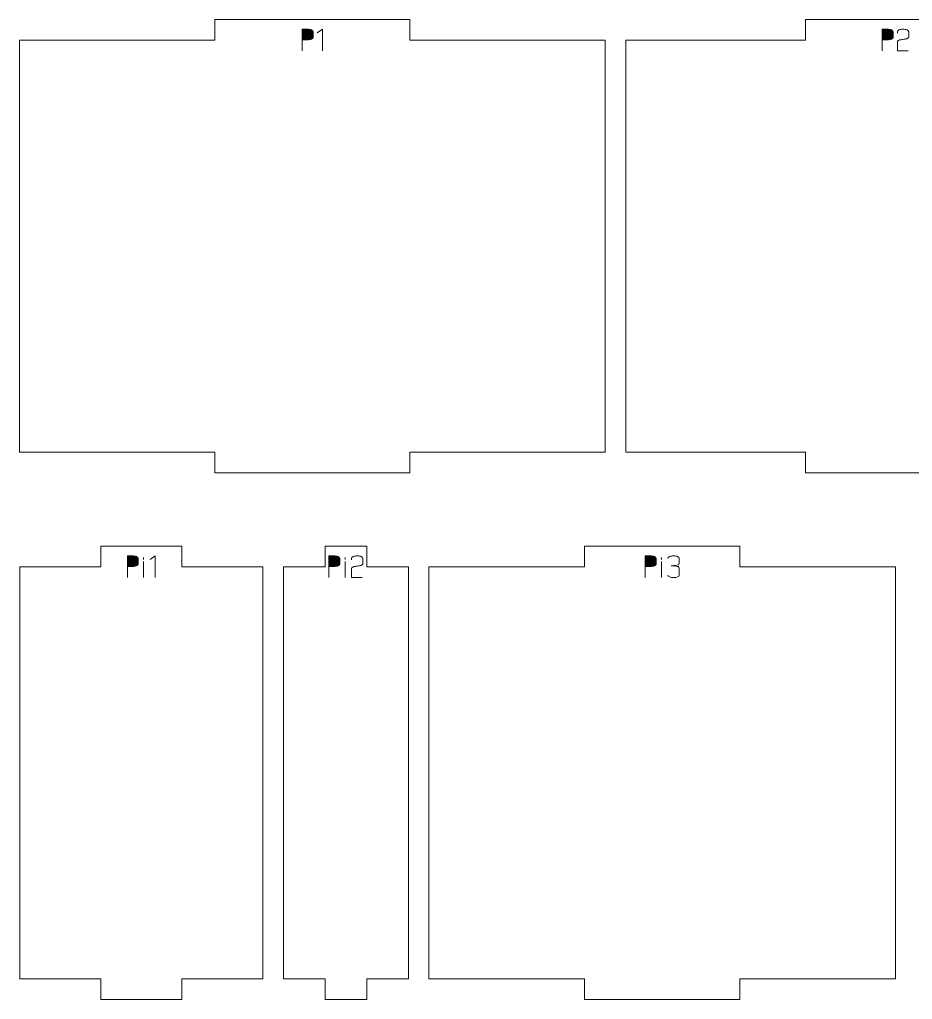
# Model space of a CAD drawing. Header units: centimetres. Extents: x -249 to 275, y -506 to 461.
# Drawn here: x 38 to 51, y 196.67 to 210.94 of the extents above; entities that cross this region are included whole.
import ezdxf

# ---------------------------------------------------------------- set-up
doc = ezdxf.new("R2010")
doc.units = ezdxf.units.CM
doc.header["$MEASUREMENT"] = 0
doc.layers.add('Capa 1', color=7, linetype='Continuous')

msp = doc.modelspace()

# ---------------------------------------------------------------- hatches: boundary and pattern name
at = {"layer": 'Capa 1', "true_color": 0x3e4095}
h = msp.add_hatch(color=175, dxfattribs=at)
edge = h.paths.add_edge_path()
edge.add_spline(control_points=[(42.18694, 210.64515), (42.20987, 210.64515), (42.22936, 210.64813), (42.24542, 210.65409), (42.26147, 210.66005), (42.26949, 210.66792), (42.26949, 210.67771), (42.26949, 210.67771), (42.26949, 210.76347), (42.26949, 210.76347), (42.26949, 210.77325), (42.26147, 210.78158), (42.24542, 210.78846), (42.22936, 210.79534), (42.20987, 210.79878), (42.18694, 210.79878), (42.18694, 210.79878), (42.11219, 210.79878), (42.11219, 210.79878), (42.11219, 210.79878), (42.11219, 210.64515), (42.11219, 210.64515), (42.11219, 210.64515), (42.18694, 210.64515), (42.18694, 210.64515)], knot_values=[0, 0, 0, 0, 0.125, 0.125, 0.125, 0.25, 0.25, 0.25, 0.375, 0.375, 0.375, 0.5, 0.5, 0.5, 0.625, 0.625, 0.625, 0.75, 0.75, 0.75, 0.875, 0.875, 0.875, 1, 1, 1, 1], degree=3, periodic=1)
h = msp.add_hatch(color=175, dxfattribs=at)
edge = h.paths.add_edge_path()
edge.add_spline(control_points=[(42.11219, 210.48234), (42.11219, 210.48234), (42.11219, 210.79878), (42.11219, 210.79878), (42.11219, 210.79878), (42.18694, 210.79878), (42.18694, 210.79878), (42.20987, 210.79878), (42.22936, 210.79534), (42.24542, 210.78846), (42.26147, 210.78158), (42.26949, 210.77325), (42.26949, 210.76347), (42.26949, 210.76347), (42.26949, 210.67771), (42.26949, 210.67771), (42.26949, 210.66792), (42.26147, 210.66005), (42.24542, 210.65409), (42.22936, 210.64813), (42.20987, 210.64515), (42.18694, 210.64515), (42.18694, 210.64515), (42.11219, 210.64515), (42.11219, 210.64515), (42.11219, 210.64515), (42.11219, 210.48234), (42.11219, 210.48234)], knot_values=[0, 0, 0, 0, 0.11111111, 0.11111111, 0.11111111, 0.22222222, 0.22222222, 0.22222222, 0.33333333, 0.33333333, 0.33333333, 0.44444444, 0.44444444, 0.44444444, 0.55555556, 0.55555556, 0.55555556, 0.66666667, 0.66666667, 0.66666667, 0.77777778, 0.77777778, 0.77777778, 0.88888889, 0.88888889, 0.88888889, 1, 1, 1, 1], degree=3, periodic=1)
h = msp.add_hatch(color=175, dxfattribs=at)
edge = h.paths.add_edge_path()
edge.add_spline(control_points=[(42.40845, 210.79924), (42.40845, 210.79924), (42.33232, 210.7465), (42.33232, 210.7465), (42.33232, 210.7465), (42.40845, 210.79924), (42.40845, 210.79924), (42.40845, 210.79924), (42.40845, 210.48234), (42.40845, 210.48234), (42.40845, 210.48234), (42.40845, 210.79924), (42.40845, 210.79924)], knot_values=[0, 0, 0, 0, 0.25, 0.25, 0.25, 0.5, 0.5, 0.5, 0.75, 0.75, 0.75, 1, 1, 1, 1], degree=3, periodic=1)
h = msp.add_hatch(color=175, dxfattribs=at)
edge = h.paths.add_edge_path()
edge.add_spline(control_points=[(50.63309, 210.64515), (50.65602, 210.64515), (50.67551, 210.64813), (50.69157, 210.65409), (50.70762, 210.66005), (50.71564, 210.66792), (50.71564, 210.67771), (50.71564, 210.67771), (50.71564, 210.76347), (50.71564, 210.76347), (50.71564, 210.77325), (50.70762, 210.78158), (50.69157, 210.78846), (50.67551, 210.79534), (50.65602, 210.79878), (50.63309, 210.79878), (50.63309, 210.79878), (50.55834, 210.79878), (50.55834, 210.79878), (50.55834, 210.79878), (50.55834, 210.64515), (50.55834, 210.64515), (50.55834, 210.64515), (50.63309, 210.64515), (50.63309, 210.64515)], knot_values=[0, 0, 0, 0, 0.125, 0.125, 0.125, 0.25, 0.25, 0.25, 0.375, 0.375, 0.375, 0.5, 0.5, 0.5, 0.625, 0.625, 0.625, 0.75, 0.75, 0.75, 0.875, 0.875, 0.875, 1, 1, 1, 1], degree=3, periodic=1)
h = msp.add_hatch(color=175, dxfattribs=at)
edge = h.paths.add_edge_path()
edge.add_spline(control_points=[(50.55834, 210.48234), (50.55834, 210.48234), (50.55834, 210.79878), (50.55834, 210.79878), (50.55834, 210.79878), (50.63309, 210.79878), (50.63309, 210.79878), (50.65602, 210.79878), (50.67551, 210.79534), (50.69157, 210.78846), (50.70762, 210.78158), (50.71564, 210.77325), (50.71564, 210.76347), (50.71564, 210.76347), (50.71564, 210.67771), (50.71564, 210.67771), (50.71564, 210.66792), (50.70762, 210.66005), (50.69157, 210.65409), (50.67551, 210.64813), (50.65602, 210.64515), (50.63309, 210.64515), (50.63309, 210.64515), (50.55834, 210.64515), (50.55834, 210.64515), (50.55834, 210.64515), (50.55834, 210.48234), (50.55834, 210.48234)], knot_values=[0, 0, 0, 0, 0.11111111, 0.11111111, 0.11111111, 0.22222222, 0.22222222, 0.22222222, 0.33333333, 0.33333333, 0.33333333, 0.44444444, 0.44444444, 0.44444444, 0.55555556, 0.55555556, 0.55555556, 0.66666667, 0.66666667, 0.66666667, 0.77777778, 0.77777778, 0.77777778, 0.88888889, 0.88888889, 0.88888889, 1, 1, 1, 1], degree=3, periodic=1)
h = msp.add_hatch(color=175, dxfattribs=at)
edge = h.paths.add_edge_path()
edge.add_spline(control_points=[(50.77801, 210.48234), (50.77801, 210.48234), (50.77801, 210.61488), (50.77801, 210.61488), (50.77893, 210.6268), (50.78978, 210.63597), (50.81057, 210.64239), (50.81913, 210.64301), (50.82731, 210.644), (50.83511, 210.64538), (50.8429, 210.64675), (50.85078, 210.6482), (50.85873, 210.64973), (50.8734, 210.65218), (50.88464, 210.65417), (50.89243, 210.65569), (50.90023, 210.65722), (50.9078, 210.65921), (50.91514, 210.66166), (50.93409, 210.66869), (50.94357, 210.67771), (50.94357, 210.68871), (50.94357, 210.68871), (50.94357, 210.76347), (50.94357, 210.76347), (50.94357, 210.77325), (50.9357, 210.78158), (50.91995, 210.78846), (50.90421, 210.79534), (50.88456, 210.79878), (50.86102, 210.79878), (50.83748, 210.79878), (50.81783, 210.79534), (50.80209, 210.78846), (50.78634, 210.78158), (50.77847, 210.77325), (50.77847, 210.76347), (50.77847, 210.76347), (50.77847, 210.741), (50.77847, 210.741), (50.77847, 210.741), (50.77847, 210.76347), (50.77847, 210.76347), (50.77847, 210.77325), (50.78634, 210.78158), (50.80209, 210.78846), (50.81783, 210.79534), (50.83748, 210.79878), (50.86102, 210.79878), (50.88456, 210.79878), (50.90421, 210.79534), (50.91995, 210.78846), (50.9357, 210.78158), (50.94357, 210.77325), (50.94357, 210.76347), (50.94357, 210.76347), (50.94357, 210.68871), (50.94357, 210.68871), (50.94357, 210.67771), (50.93409, 210.66869), (50.91514, 210.66166), (50.9078, 210.65921), (50.90023, 210.65722), (50.89243, 210.65569), (50.88464, 210.65417), (50.8734, 210.65218), (50.85873, 210.64973), (50.85078, 210.6482), (50.8429, 210.64675), (50.83511, 210.64538), (50.82731, 210.644), (50.81913, 210.64301), (50.81057, 210.64239), (50.78978, 210.63597), (50.77893, 210.6268), (50.77801, 210.61488), (50.77801, 210.61488), (50.77801, 210.48234), (50.77801, 210.48234), (50.77801, 210.48234), (50.93486, 210.48234), (50.93486, 210.48234), (50.93486, 210.48234), (50.77801, 210.48234), (50.77801, 210.48234)], knot_values=[0, 0, 0, 0, 0.03571429, 0.03571429, 0.03571429, 0.07142857, 0.07142857, 0.07142857, 0.10714286, 0.10714286, 0.10714286, 0.14285714, 0.14285714, 0.14285714, 0.17857143, 0.17857143, 0.17857143, 0.21428571, 0.21428571, 0.21428571, 0.25, 0.25, 0.25, 0.28571429, 0.28571429, 0.28571429, 0.32142857, 0.32142857, 0.32142857, 0.35714286, 0.35714286, 0.35714286, 0.39285714, 0.39285714, 0.39285714, 0.42857143, 0.42857143, 0.42857143, 0.46428571, 0.46428571, 0.46428571, 0.5, 0.5, 0.5, 0.53571429, 0.53571429, 0.53571429, 0.57142857, 0.57142857, 0.57142857, 0.60714286, 0.60714286, 0.60714286, 0.64285714, 0.64285714, 0.64285714, 0.67857143, 0.67857143, 0.67857143, 0.71428571, 0.71428571, 0.71428571, 0.75, 0.75, 0.75, 0.78571429, 0.78571429, 0.78571429, 0.82142857, 0.82142857, 0.82142857, 0.85714286, 0.85714286, 0.85714286, 0.89285714, 0.89285714, 0.89285714, 0.92857143, 0.92857143, 0.92857143, 0.96428571, 0.96428571, 0.96428571, 1, 1, 1, 1], degree=3, periodic=1)
h = msp.add_hatch(color=175, dxfattribs=at)
edge = h.paths.add_edge_path()
edge.add_spline(control_points=[(39.6412, 202.97444), (39.66413, 202.97444), (39.68362, 202.97742), (39.69968, 202.98338), (39.71573, 202.98934), (39.72375, 202.99721), (39.72375, 203.007), (39.72375, 203.007), (39.72375, 203.09276), (39.72375, 203.09276), (39.72375, 203.10254), (39.71573, 203.11087), (39.69968, 203.11775), (39.68362, 203.12463), (39.66413, 203.12807), (39.6412, 203.12807), (39.6412, 203.12807), (39.56645, 203.12807), (39.56645, 203.12807), (39.56645, 203.12807), (39.56645, 202.97444), (39.56645, 202.97444), (39.56645, 202.97444), (39.6412, 202.97444), (39.6412, 202.97444)], knot_values=[0, 0, 0, 0, 0.125, 0.125, 0.125, 0.25, 0.25, 0.25, 0.375, 0.375, 0.375, 0.5, 0.5, 0.5, 0.625, 0.625, 0.625, 0.75, 0.75, 0.75, 0.875, 0.875, 0.875, 1, 1, 1, 1], degree=3, periodic=1)
h = msp.add_hatch(color=175, dxfattribs=at)
edge = h.paths.add_edge_path()
edge.add_spline(control_points=[(39.56645, 202.81163), (39.56645, 202.81163), (39.56645, 203.12807), (39.56645, 203.12807), (39.56645, 203.12807), (39.6412, 203.12807), (39.6412, 203.12807), (39.66413, 203.12807), (39.68362, 203.12463), (39.69968, 203.11775), (39.71573, 203.11087), (39.72375, 203.10254), (39.72375, 203.09276), (39.72375, 203.09276), (39.72375, 203.007), (39.72375, 203.007), (39.72375, 202.99721), (39.71573, 202.98934), (39.69968, 202.98338), (39.68362, 202.97742), (39.66413, 202.97444), (39.6412, 202.97444), (39.6412, 202.97444), (39.56645, 202.97444), (39.56645, 202.97444), (39.56645, 202.97444), (39.56645, 202.81163), (39.56645, 202.81163)], knot_values=[0, 0, 0, 0, 0.11111111, 0.11111111, 0.11111111, 0.22222222, 0.22222222, 0.22222222, 0.33333333, 0.33333333, 0.33333333, 0.44444444, 0.44444444, 0.44444444, 0.55555556, 0.55555556, 0.55555556, 0.66666667, 0.66666667, 0.66666667, 0.77777778, 0.77777778, 0.77777778, 0.88888889, 0.88888889, 0.88888889, 1, 1, 1, 1], degree=3, periodic=1)
h = msp.add_hatch(color=175, dxfattribs=at)
edge = h.paths.add_edge_path()
edge.add_spline(control_points=[(39.80171, 203.07441), (39.80171, 203.07441), (39.80217, 203.10697), (39.80217, 203.10697), (39.80217, 203.10697), (39.80171, 203.07441), (39.80171, 203.07441)], knot_values=[0, 0, 0, 0, 0.5, 0.5, 0.5, 1, 1, 1, 1], degree=3, periodic=1)
h = msp.add_hatch(color=175, dxfattribs=at)
edge = h.paths.add_edge_path()
edge.add_spline(control_points=[(39.97278, 203.12853), (39.97278, 203.12853), (39.89665, 203.07579), (39.89665, 203.07579), (39.89665, 203.07579), (39.97278, 203.12853), (39.97278, 203.12853), (39.97278, 203.12853), (39.97278, 202.81163), (39.97278, 202.81163), (39.97278, 202.81163), (39.97278, 203.12853), (39.97278, 203.12853)], knot_values=[0, 0, 0, 0, 0.25, 0.25, 0.25, 0.5, 0.5, 0.5, 0.75, 0.75, 0.75, 1, 1, 1, 1], degree=3, periodic=1)
h = msp.add_hatch(color=175, dxfattribs=at)
edge = h.paths.add_edge_path()
edge.add_spline(control_points=[(42.57544, 202.97444), (42.59837, 202.97444), (42.61786, 202.97742), (42.63392, 202.98338), (42.64997, 202.98934), (42.65799, 202.99721), (42.65799, 203.007), (42.65799, 203.007), (42.65799, 203.09276), (42.65799, 203.09276), (42.65799, 203.10254), (42.64997, 203.11087), (42.63392, 203.11775), (42.61786, 203.12463), (42.59837, 203.12807), (42.57544, 203.12807), (42.57544, 203.12807), (42.50069, 203.12807), (42.50069, 203.12807), (42.50069, 203.12807), (42.50069, 202.97444), (42.50069, 202.97444), (42.50069, 202.97444), (42.57544, 202.97444), (42.57544, 202.97444)], knot_values=[0, 0, 0, 0, 0.125, 0.125, 0.125, 0.25, 0.25, 0.25, 0.375, 0.375, 0.375, 0.5, 0.5, 0.5, 0.625, 0.625, 0.625, 0.75, 0.75, 0.75, 0.875, 0.875, 0.875, 1, 1, 1, 1], degree=3, periodic=1)
h = msp.add_hatch(color=175, dxfattribs=at)
edge = h.paths.add_edge_path()
edge.add_spline(control_points=[(42.50069, 202.81163), (42.50069, 202.81163), (42.50069, 203.12807), (42.50069, 203.12807), (42.50069, 203.12807), (42.57544, 203.12807), (42.57544, 203.12807), (42.59837, 203.12807), (42.61786, 203.12463), (42.63392, 203.11775), (42.64997, 203.11087), (42.65799, 203.10254), (42.65799, 203.09276), (42.65799, 203.09276), (42.65799, 203.007), (42.65799, 203.007), (42.65799, 202.99721), (42.64997, 202.98934), (42.63392, 202.98338), (42.61786, 202.97742), (42.59837, 202.97444), (42.57544, 202.97444), (42.57544, 202.97444), (42.50069, 202.97444), (42.50069, 202.97444), (42.50069, 202.97444), (42.50069, 202.81163), (42.50069, 202.81163)], knot_values=[0, 0, 0, 0, 0.11111111, 0.11111111, 0.11111111, 0.22222222, 0.22222222, 0.22222222, 0.33333333, 0.33333333, 0.33333333, 0.44444444, 0.44444444, 0.44444444, 0.55555556, 0.55555556, 0.55555556, 0.66666667, 0.66666667, 0.66666667, 0.77777778, 0.77777778, 0.77777778, 0.88888889, 0.88888889, 0.88888889, 1, 1, 1, 1], degree=3, periodic=1)
h = msp.add_hatch(color=175, dxfattribs=at)
edge = h.paths.add_edge_path()
edge.add_spline(control_points=[(42.73595, 203.07441), (42.73595, 203.07441), (42.73641, 203.10697), (42.73641, 203.10697), (42.73641, 203.10697), (42.73595, 203.07441), (42.73595, 203.07441)], knot_values=[0, 0, 0, 0, 0.5, 0.5, 0.5, 1, 1, 1, 1], degree=3, periodic=1)
h = msp.add_hatch(color=175, dxfattribs=at)
edge = h.paths.add_edge_path()
edge.add_spline(control_points=[(42.83043, 202.81163), (42.83043, 202.81163), (42.83043, 202.94417), (42.83043, 202.94417), (42.83135, 202.95609), (42.8422, 202.96526), (42.86299, 202.97168), (42.87155, 202.9723), (42.87973, 202.97329), (42.88753, 202.97467), (42.89532, 202.97604), (42.9032, 202.97749), (42.91115, 202.97902), (42.92582, 202.98147), (42.93706, 202.98346), (42.94485, 202.98498), (42.95265, 202.98651), (42.96022, 202.9885), (42.96756, 202.99095), (42.98651, 202.99798), (42.99599, 203.007), (42.99599, 203.018), (42.99599, 203.018), (42.99599, 203.09276), (42.99599, 203.09276), (42.99599, 203.10254), (42.98812, 203.11087), (42.97237, 203.11775), (42.95663, 203.12463), (42.93698, 203.12807), (42.91344, 203.12807), (42.8899, 203.12807), (42.87025, 203.12463), (42.85451, 203.11775), (42.83876, 203.11087), (42.83089, 203.10254), (42.83089, 203.09276), (42.83089, 203.09276), (42.83089, 203.07029), (42.83089, 203.07029), (42.83089, 203.07029), (42.83089, 203.09276), (42.83089, 203.09276), (42.83089, 203.10254), (42.83876, 203.11087), (42.85451, 203.11775), (42.87025, 203.12463), (42.8899, 203.12807), (42.91344, 203.12807), (42.93698, 203.12807), (42.95663, 203.12463), (42.97237, 203.11775), (42.98812, 203.11087), (42.99599, 203.10254), (42.99599, 203.09276), (42.99599, 203.09276), (42.99599, 203.018), (42.99599, 203.018), (42.99599, 203.007), (42.98651, 202.99798), (42.96756, 202.99095), (42.96022, 202.9885), (42.95265, 202.98651), (42.94485, 202.98498), (42.93706, 202.98346), (42.92582, 202.98147), (42.91115, 202.97902), (42.9032, 202.97749), (42.89532, 202.97604), (42.88753, 202.97467), (42.87973, 202.97329), (42.87155, 202.9723), (42.86299, 202.97168), (42.8422, 202.96526), (42.83135, 202.95609), (42.83043, 202.94417), (42.83043, 202.94417), (42.83043, 202.81163), (42.83043, 202.81163), (42.83043, 202.81163), (42.98728, 202.81163), (42.98728, 202.81163), (42.98728, 202.81163), (42.83043, 202.81163), (42.83043, 202.81163)], knot_values=[0, 0, 0, 0, 0.03571429, 0.03571429, 0.03571429, 0.07142857, 0.07142857, 0.07142857, 0.10714286, 0.10714286, 0.10714286, 0.14285714, 0.14285714, 0.14285714, 0.17857143, 0.17857143, 0.17857143, 0.21428571, 0.21428571, 0.21428571, 0.25, 0.25, 0.25, 0.28571429, 0.28571429, 0.28571429, 0.32142857, 0.32142857, 0.32142857, 0.35714286, 0.35714286, 0.35714286, 0.39285714, 0.39285714, 0.39285714, 0.42857143, 0.42857143, 0.42857143, 0.46428571, 0.46428571, 0.46428571, 0.5, 0.5, 0.5, 0.53571429, 0.53571429, 0.53571429, 0.57142857, 0.57142857, 0.57142857, 0.60714286, 0.60714286, 0.60714286, 0.64285714, 0.64285714, 0.64285714, 0.67857143, 0.67857143, 0.67857143, 0.71428571, 0.71428571, 0.71428571, 0.75, 0.75, 0.75, 0.78571429, 0.78571429, 0.78571429, 0.82142857, 0.82142857, 0.82142857, 0.85714286, 0.85714286, 0.85714286, 0.89285714, 0.89285714, 0.89285714, 0.92857143, 0.92857143, 0.92857143, 0.96428571, 0.96428571, 0.96428571, 1, 1, 1, 1], degree=3, periodic=1)
h = msp.add_hatch(color=175, dxfattribs=at)
edge = h.paths.add_edge_path()
edge.add_spline(control_points=[(47.18171, 202.97444), (47.20464, 202.97444), (47.22413, 202.97742), (47.24019, 202.98338), (47.25624, 202.98934), (47.26426, 202.99721), (47.26426, 203.007), (47.26426, 203.007), (47.26426, 203.09276), (47.26426, 203.09276), (47.26426, 203.10254), (47.25624, 203.11087), (47.24019, 203.11775), (47.22413, 203.12463), (47.20464, 203.12807), (47.18171, 203.12807), (47.18171, 203.12807), (47.10696, 203.12807), (47.10696, 203.12807), (47.10696, 203.12807), (47.10696, 202.97444), (47.10696, 202.97444), (47.10696, 202.97444), (47.18171, 202.97444), (47.18171, 202.97444)], knot_values=[0, 0, 0, 0, 0.125, 0.125, 0.125, 0.25, 0.25, 0.25, 0.375, 0.375, 0.375, 0.5, 0.5, 0.5, 0.625, 0.625, 0.625, 0.75, 0.75, 0.75, 0.875, 0.875, 0.875, 1, 1, 1, 1], degree=3, periodic=1)
h = msp.add_hatch(color=175, dxfattribs=at)
edge = h.paths.add_edge_path()
edge.add_spline(control_points=[(47.10696, 202.81163), (47.10696, 202.81163), (47.10696, 203.12807), (47.10696, 203.12807), (47.10696, 203.12807), (47.18171, 203.12807), (47.18171, 203.12807), (47.20464, 203.12807), (47.22413, 203.12463), (47.24019, 203.11775), (47.25624, 203.11087), (47.26426, 203.10254), (47.26426, 203.09276), (47.26426, 203.09276), (47.26426, 203.007), (47.26426, 203.007), (47.26426, 202.99721), (47.25624, 202.98934), (47.24019, 202.98338), (47.22413, 202.97742), (47.20464, 202.97444), (47.18171, 202.97444), (47.18171, 202.97444), (47.10696, 202.97444), (47.10696, 202.97444), (47.10696, 202.97444), (47.10696, 202.81163), (47.10696, 202.81163)], knot_values=[0, 0, 0, 0, 0.11111111, 0.11111111, 0.11111111, 0.22222222, 0.22222222, 0.22222222, 0.33333333, 0.33333333, 0.33333333, 0.44444444, 0.44444444, 0.44444444, 0.55555556, 0.55555556, 0.55555556, 0.66666667, 0.66666667, 0.66666667, 0.77777778, 0.77777778, 0.77777778, 0.88888889, 0.88888889, 0.88888889, 1, 1, 1, 1], degree=3, periodic=1)
h = msp.add_hatch(color=175, dxfattribs=at)
edge = h.paths.add_edge_path()
edge.add_spline(control_points=[(47.34222, 203.07441), (47.34222, 203.07441), (47.34268, 203.10697), (47.34268, 203.10697), (47.34268, 203.10697), (47.34222, 203.07441), (47.34222, 203.07441)], knot_values=[0, 0, 0, 0, 0.5, 0.5, 0.5, 1, 1, 1, 1], degree=3, periodic=1)
h = msp.add_hatch(color=175, dxfattribs=at)
edge = h.paths.add_edge_path()
edge.add_spline(control_points=[(47.51971, 202.81163), (47.49617, 202.81163), (47.47652, 202.81507), (47.46078, 202.82195), (47.44503, 202.82883), (47.43716, 202.83716), (47.43716, 202.84694), (47.43716, 202.83716), (47.44503, 202.82883), (47.46078, 202.82195), (47.47652, 202.81507), (47.49617, 202.81163), (47.51971, 202.81163), (47.54325, 202.81163), (47.5629, 202.81507), (47.57864, 202.82195), (47.59439, 202.82883), (47.60226, 202.83716), (47.60226, 202.84694), (47.60226, 202.84694), (47.60226, 202.95013), (47.60226, 202.95013), (47.60226, 202.95839), (47.5966, 202.96557), (47.58529, 202.97168), (47.57398, 202.9778), (47.54081, 202.98193), (47.48577, 202.98407), (47.5405, 202.98743), (47.57337, 202.99141), (47.58437, 202.99599), (47.59538, 203.00058), (47.60134, 203.00807), (47.60226, 203.01846), (47.60226, 203.01846), (47.60226, 203.09276), (47.60226, 203.09276), (47.60226, 203.10254), (47.59439, 203.11087), (47.57864, 203.11775), (47.5629, 203.12463), (47.54325, 203.12807), (47.51971, 203.12807), (47.49617, 203.12807), (47.47652, 203.12463), (47.46078, 203.11775), (47.44503, 203.11087), (47.43716, 203.10254), (47.43716, 203.09276), (47.43716, 203.10254), (47.44503, 203.11087), (47.46078, 203.11775), (47.47652, 203.12463), (47.49617, 203.12807), (47.51971, 203.12807), (47.54325, 203.12807), (47.5629, 203.12463), (47.57864, 203.11775), (47.59439, 203.11087), (47.60226, 203.10254), (47.60226, 203.09276), (47.60226, 203.09276), (47.60226, 203.01846), (47.60226, 203.01846), (47.60134, 203.00807), (47.59538, 203.00058), (47.58437, 202.99599), (47.57337, 202.99141), (47.5405, 202.98743), (47.48577, 202.98407), (47.54081, 202.98193), (47.57398, 202.9778), (47.58529, 202.97168), (47.5966, 202.96557), (47.60226, 202.95839), (47.60226, 202.95013), (47.60226, 202.95013), (47.60226, 202.84694), (47.60226, 202.84694), (47.60226, 202.83716), (47.59439, 202.82883), (47.57864, 202.82195), (47.5629, 202.81507), (47.54325, 202.81163), (47.51971, 202.81163)], knot_values=[0, 0, 0, 0, 0.03571429, 0.03571429, 0.03571429, 0.07142857, 0.07142857, 0.07142857, 0.10714286, 0.10714286, 0.10714286, 0.14285714, 0.14285714, 0.14285714, 0.17857143, 0.17857143, 0.17857143, 0.21428571, 0.21428571, 0.21428571, 0.25, 0.25, 0.25, 0.28571429, 0.28571429, 0.28571429, 0.32142857, 0.32142857, 0.32142857, 0.35714286, 0.35714286, 0.35714286, 0.39285714, 0.39285714, 0.39285714, 0.42857143, 0.42857143, 0.42857143, 0.46428571, 0.46428571, 0.46428571, 0.5, 0.5, 0.5, 0.53571429, 0.53571429, 0.53571429, 0.57142857, 0.57142857, 0.57142857, 0.60714286, 0.60714286, 0.60714286, 0.64285714, 0.64285714, 0.64285714, 0.67857143, 0.67857143, 0.67857143, 0.71428571, 0.71428571, 0.71428571, 0.75, 0.75, 0.75, 0.78571429, 0.78571429, 0.78571429, 0.82142857, 0.82142857, 0.82142857, 0.85714286, 0.85714286, 0.85714286, 0.89285714, 0.89285714, 0.89285714, 0.92857143, 0.92857143, 0.92857143, 0.96428571, 0.96428571, 0.96428571, 1, 1, 1, 1], degree=3, periodic=1)
h = msp.add_hatch(color=175, dxfattribs=at)
edge = h.paths.add_edge_path()
edge.add_spline(control_points=[(39.80171, 202.81163), (39.80171, 202.81163), (39.80171, 203.04552), (39.80171, 203.04552), (39.80171, 203.04552), (39.80171, 202.81163), (39.80171, 202.81163)], knot_values=[0, 0, 0, 0, 0.5, 0.5, 0.5, 1, 1, 1, 1], degree=3, periodic=1)
h = msp.add_hatch(color=175, dxfattribs=at)
edge = h.paths.add_edge_path()
edge.add_spline(control_points=[(42.73595, 202.81163), (42.73595, 202.81163), (42.73595, 203.04552), (42.73595, 203.04552), (42.73595, 203.04552), (42.73595, 202.81163), (42.73595, 202.81163)], knot_values=[0, 0, 0, 0, 0.5, 0.5, 0.5, 1, 1, 1, 1], degree=3, periodic=1)
h = msp.add_hatch(color=175, dxfattribs=at)
edge = h.paths.add_edge_path()
edge.add_spline(control_points=[(47.34222, 202.81163), (47.34222, 202.81163), (47.34222, 203.04552), (47.34222, 203.04552), (47.34222, 203.04552), (47.34222, 202.81163), (47.34222, 202.81163)], knot_values=[0, 0, 0, 0, 0.5, 0.5, 0.5, 1, 1, 1, 1], degree=3, periodic=1)

# ---------------------------------------------------------------- linework, layer by layer
at = {"layer": 'Capa 1', "color": 240, "lineweight": 9}
for points in [[(37.99708, 210.63954), (37.99708, 210.63954), (37.99708, 204.63954), (37.99708, 204.63954), (37.99708, 204.63954), (40.83924, 204.63954), (40.83924, 204.63954), (40.83924, 204.63954), (40.83924, 204.33954), (40.83924, 204.33954), (40.83924, 204.33954), (43.68139, 204.33954), (43.68139, 204.33954), (43.68139, 204.33954), (43.68139, 204.63954), (43.68139, 204.63954), (43.68139, 204.63954), (46.52355, 204.63954), (46.52355, 204.63954), (46.52355, 204.63954), (46.52355, 210.63954), (46.52355, 210.63954), (46.52355, 210.63954), (43.68139, 210.63954), (43.68139, 210.63954), (43.68139, 210.63954), (43.68139, 210.93954), (43.68139, 210.93954), (43.68139, 210.93954), (40.83924, 210.93954), (40.83924, 210.93954), (40.83924, 210.93954), (40.83924, 210.63954), (40.83924, 210.63954), (40.83924, 210.63954), (37.99708, 210.63954), (37.99708, 210.63954)], [(46.82355, 210.63954), (46.82355, 210.63954), (46.82355, 204.63954), (46.82355, 204.63954), (46.82355, 204.63954), (49.44182, 204.63954), (49.44182, 204.63954), (49.44182, 204.63954), (49.44182, 204.33954), (49.44182, 204.33954), (49.44182, 204.33954), (52.06009, 204.33954), (52.06009, 204.33954), (52.06009, 204.33954), (52.06009, 204.63954), (52.06009, 204.63954), (52.06009, 204.63954), (54.67837, 204.63954), (54.67837, 204.63954), (54.67837, 204.63954), (54.67837, 210.63954), (54.67837, 210.63954), (54.67837, 210.63954), (52.06009, 210.63954), (52.06009, 210.63954), (52.06009, 210.63954), (52.06009, 210.93954), (52.06009, 210.93954), (52.06009, 210.93954), (49.44182, 210.93954), (49.44182, 210.93954), (49.44182, 210.93954), (49.44182, 210.63954), (49.44182, 210.63954), (49.44182, 210.63954), (46.82355, 210.63954), (46.82355, 210.63954)], [(38.00089, 202.96883), (38.00089, 202.96883), (38.00089, 196.96883), (38.00089, 196.96883), (38.00089, 196.96883), (39.18004, 196.96883), (39.18004, 196.96883), (39.18004, 196.96883), (39.18004, 196.66883), (39.18004, 196.66883), (39.18004, 196.66883), (40.3592, 196.66883), (40.3592, 196.66883), (40.3592, 196.66883), (40.3592, 196.96883), (40.3592, 196.96883), (40.3592, 196.96883), (41.53835, 196.96883), (41.53835, 196.96883), (41.53835, 196.96883), (41.53835, 202.96883), (41.53835, 202.96883), (41.53835, 202.96883), (40.3592, 202.96883), (40.3592, 202.96883), (40.3592, 202.96883), (40.3592, 203.26883), (40.3592, 203.26883), (40.3592, 203.26883), (39.18004, 203.26883), (39.18004, 203.26883), (39.18004, 203.26883), (39.18004, 202.96883), (39.18004, 202.96883), (39.18004, 202.96883), (38.00089, 202.96883), (38.00089, 202.96883)], [(41.83835, 202.96883), (41.83835, 202.96883), (41.83835, 196.96883), (41.83835, 196.96883), (41.83835, 196.96883), (42.44501, 196.96883), (42.44501, 196.96883), (42.44501, 196.96883), (42.44501, 196.66883), (42.44501, 196.66883), (42.44501, 196.66883), (43.05167, 196.66883), (43.05167, 196.66883), (43.05167, 196.66883), (43.05167, 196.96883), (43.05167, 196.96883), (43.05167, 196.96883), (43.65833, 196.96883), (43.65833, 196.96883), (43.65833, 196.96883), (43.65833, 202.96883), (43.65833, 202.96883), (43.65833, 202.96883), (43.05167, 202.96883), (43.05167, 202.96883), (43.05167, 202.96883), (43.05167, 203.26883), (43.05167, 203.26883), (43.05167, 203.26883), (42.44501, 203.26883), (42.44501, 203.26883), (42.44501, 203.26883), (42.44501, 202.96883), (42.44501, 202.96883), (42.44501, 202.96883), (41.83835, 202.96883), (41.83835, 202.96883)], [(43.95833, 202.96883), (43.95833, 202.96883), (43.95833, 196.96883), (43.95833, 196.96883), (43.95833, 196.96883), (46.22251, 196.96883), (46.22251, 196.96883), (46.22251, 196.96883), (46.22251, 196.66883), (46.22251, 196.66883), (46.22251, 196.66883), (48.4867, 196.66883), (48.4867, 196.66883), (48.4867, 196.66883), (48.4867, 196.96883), (48.4867, 196.96883), (48.4867, 196.96883), (50.75088, 196.96883), (50.75088, 196.96883), (50.75088, 196.96883), (50.75088, 202.96883), (50.75088, 202.96883), (50.75088, 202.96883), (48.4867, 202.96883), (48.4867, 202.96883), (48.4867, 202.96883), (48.4867, 203.26883), (48.4867, 203.26883), (48.4867, 203.26883), (46.22251, 203.26883), (46.22251, 203.26883), (46.22251, 203.26883), (46.22251, 202.96883), (46.22251, 202.96883), (46.22251, 202.96883), (43.95833, 202.96883), (43.95833, 202.96883)]]:
    msp.add_open_spline(points, degree=3, knots=[0, 0, 0, 0, 0.08333333, 0.08333333, 0.08333333, 0.16666667, 0.16666667, 0.16666667, 0.25, 0.25, 0.25, 0.33333333, 0.33333333, 0.33333333, 0.41666667, 0.41666667, 0.41666667, 0.5, 0.5, 0.5, 0.58333333, 0.58333333, 0.58333333, 0.66666667, 0.66666667, 0.66666667, 0.75, 0.75, 0.75, 0.83333333, 0.83333333, 0.83333333, 0.91666667, 0.91666667, 0.91666667, 1, 1, 1, 1], dxfattribs=at)
at = {"layer": 'Capa 1', "color": 114, "lineweight": 9}
for points, knots in [([(42.18694, 210.64515), (42.20987, 210.64515), (42.22936, 210.64813), (42.24542, 210.65409), (42.26147, 210.66005), (42.26949, 210.66792), (42.26949, 210.67771), (42.26949, 210.67771), (42.26949, 210.76347), (42.26949, 210.76347), (42.26949, 210.77325), (42.26147, 210.78158), (42.24542, 210.78846), (42.22936, 210.79534), (42.20987, 210.79878), (42.18694, 210.79878), (42.18694, 210.79878), (42.11219, 210.79878), (42.11219, 210.79878), (42.11219, 210.79878), (42.11219, 210.64515), (42.11219, 210.64515), (42.11219, 210.64515), (42.18694, 210.64515), (42.18694, 210.64515)], [0, 0, 0, 0, 0.125, 0.125, 0.125, 0.25, 0.25, 0.25, 0.375, 0.375, 0.375, 0.5, 0.5, 0.5, 0.625, 0.625, 0.625, 0.75, 0.75, 0.75, 0.875, 0.875, 0.875, 1, 1, 1, 1]), ([(42.11219, 210.48234), (42.11219, 210.48234), (42.11219, 210.79878), (42.11219, 210.79878), (42.11219, 210.79878), (42.18694, 210.79878), (42.18694, 210.79878), (42.20987, 210.79878), (42.22936, 210.79534), (42.24542, 210.78846), (42.26147, 210.78158), (42.26949, 210.77325), (42.26949, 210.76347), (42.26949, 210.76347), (42.26949, 210.67771), (42.26949, 210.67771), (42.26949, 210.66792), (42.26147, 210.66005), (42.24542, 210.65409), (42.22936, 210.64813), (42.20987, 210.64515), (42.18694, 210.64515), (42.18694, 210.64515), (42.11219, 210.64515), (42.11219, 210.64515), (42.11219, 210.64515), (42.11219, 210.48234), (42.11219, 210.48234)], [0, 0, 0, 0, 0.11111111, 0.11111111, 0.11111111, 0.22222222, 0.22222222, 0.22222222, 0.33333333, 0.33333333, 0.33333333, 0.44444444, 0.44444444, 0.44444444, 0.55555556, 0.55555556, 0.55555556, 0.66666667, 0.66666667, 0.66666667, 0.77777778, 0.77777778, 0.77777778, 0.88888889, 0.88888889, 0.88888889, 1, 1, 1, 1]), ([(42.40845, 210.79924), (42.40845, 210.79924), (42.33232, 210.7465), (42.33232, 210.7465), (42.33232, 210.7465), (42.40845, 210.79924), (42.40845, 210.79924), (42.40845, 210.79924), (42.40845, 210.48234), (42.40845, 210.48234), (42.40845, 210.48234), (42.40845, 210.79924), (42.40845, 210.79924)], [0, 0, 0, 0, 0.25, 0.25, 0.25, 0.5, 0.5, 0.5, 0.75, 0.75, 0.75, 1, 1, 1, 1]), ([(50.63309, 210.64515), (50.65602, 210.64515), (50.67551, 210.64813), (50.69157, 210.65409), (50.70762, 210.66005), (50.71564, 210.66792), (50.71564, 210.67771), (50.71564, 210.67771), (50.71564, 210.76347), (50.71564, 210.76347), (50.71564, 210.77325), (50.70762, 210.78158), (50.69157, 210.78846), (50.67551, 210.79534), (50.65602, 210.79878), (50.63309, 210.79878), (50.63309, 210.79878), (50.55834, 210.79878), (50.55834, 210.79878), (50.55834, 210.79878), (50.55834, 210.64515), (50.55834, 210.64515), (50.55834, 210.64515), (50.63309, 210.64515), (50.63309, 210.64515)], [0, 0, 0, 0, 0.125, 0.125, 0.125, 0.25, 0.25, 0.25, 0.375, 0.375, 0.375, 0.5, 0.5, 0.5, 0.625, 0.625, 0.625, 0.75, 0.75, 0.75, 0.875, 0.875, 0.875, 1, 1, 1, 1]), ([(50.55834, 210.48234), (50.55834, 210.48234), (50.55834, 210.79878), (50.55834, 210.79878), (50.55834, 210.79878), (50.63309, 210.79878), (50.63309, 210.79878), (50.65602, 210.79878), (50.67551, 210.79534), (50.69157, 210.78846), (50.70762, 210.78158), (50.71564, 210.77325), (50.71564, 210.76347), (50.71564, 210.76347), (50.71564, 210.67771), (50.71564, 210.67771), (50.71564, 210.66792), (50.70762, 210.66005), (50.69157, 210.65409), (50.67551, 210.64813), (50.65602, 210.64515), (50.63309, 210.64515), (50.63309, 210.64515), (50.55834, 210.64515), (50.55834, 210.64515), (50.55834, 210.64515), (50.55834, 210.48234), (50.55834, 210.48234)], [0, 0, 0, 0, 0.11111111, 0.11111111, 0.11111111, 0.22222222, 0.22222222, 0.22222222, 0.33333333, 0.33333333, 0.33333333, 0.44444444, 0.44444444, 0.44444444, 0.55555556, 0.55555556, 0.55555556, 0.66666667, 0.66666667, 0.66666667, 0.77777778, 0.77777778, 0.77777778, 0.88888889, 0.88888889, 0.88888889, 1, 1, 1, 1]), ([(50.77801, 210.48234), (50.77801, 210.48234), (50.77801, 210.61488), (50.77801, 210.61488), (50.77893, 210.6268), (50.78978, 210.63597), (50.81057, 210.64239), (50.81913, 210.64301), (50.82731, 210.644), (50.83511, 210.64538), (50.8429, 210.64675), (50.85078, 210.6482), (50.85873, 210.64973), (50.8734, 210.65218), (50.88464, 210.65417), (50.89243, 210.65569), (50.90023, 210.65722), (50.9078, 210.65921), (50.91514, 210.66166), (50.93409, 210.66869), (50.94357, 210.67771), (50.94357, 210.68871), (50.94357, 210.68871), (50.94357, 210.76347), (50.94357, 210.76347), (50.94357, 210.77325), (50.9357, 210.78158), (50.91995, 210.78846), (50.90421, 210.79534), (50.88456, 210.79878), (50.86102, 210.79878), (50.83748, 210.79878), (50.81783, 210.79534), (50.80209, 210.78846), (50.78634, 210.78158), (50.77847, 210.77325), (50.77847, 210.76347), (50.77847, 210.76347), (50.77847, 210.741), (50.77847, 210.741), (50.77847, 210.741), (50.77847, 210.76347), (50.77847, 210.76347), (50.77847, 210.77325), (50.78634, 210.78158), (50.80209, 210.78846), (50.81783, 210.79534), (50.83748, 210.79878), (50.86102, 210.79878), (50.88456, 210.79878), (50.90421, 210.79534), (50.91995, 210.78846), (50.9357, 210.78158), (50.94357, 210.77325), (50.94357, 210.76347), (50.94357, 210.76347), (50.94357, 210.68871), (50.94357, 210.68871), (50.94357, 210.67771), (50.93409, 210.66869), (50.91514, 210.66166), (50.9078, 210.65921), (50.90023, 210.65722), (50.89243, 210.65569), (50.88464, 210.65417), (50.8734, 210.65218), (50.85873, 210.64973), (50.85078, 210.6482), (50.8429, 210.64675), (50.83511, 210.64538), (50.82731, 210.644), (50.81913, 210.64301), (50.81057, 210.64239), (50.78978, 210.63597), (50.77893, 210.6268), (50.77801, 210.61488), (50.77801, 210.61488), (50.77801, 210.48234), (50.77801, 210.48234), (50.77801, 210.48234), (50.93486, 210.48234), (50.93486, 210.48234), (50.93486, 210.48234), (50.77801, 210.48234), (50.77801, 210.48234)], [0, 0, 0, 0, 0.03571429, 0.03571429, 0.03571429, 0.07142857, 0.07142857, 0.07142857, 0.10714286, 0.10714286, 0.10714286, 0.14285714, 0.14285714, 0.14285714, 0.17857143, 0.17857143, 0.17857143, 0.21428571, 0.21428571, 0.21428571, 0.25, 0.25, 0.25, 0.28571429, 0.28571429, 0.28571429, 0.32142857, 0.32142857, 0.32142857, 0.35714286, 0.35714286, 0.35714286, 0.39285714, 0.39285714, 0.39285714, 0.42857143, 0.42857143, 0.42857143, 0.46428571, 0.46428571, 0.46428571, 0.5, 0.5, 0.5, 0.53571429, 0.53571429, 0.53571429, 0.57142857, 0.57142857, 0.57142857, 0.60714286, 0.60714286, 0.60714286, 0.64285714, 0.64285714, 0.64285714, 0.67857143, 0.67857143, 0.67857143, 0.71428571, 0.71428571, 0.71428571, 0.75, 0.75, 0.75, 0.78571429, 0.78571429, 0.78571429, 0.82142857, 0.82142857, 0.82142857, 0.85714286, 0.85714286, 0.85714286, 0.89285714, 0.89285714, 0.89285714, 0.92857143, 0.92857143, 0.92857143, 0.96428571, 0.96428571, 0.96428571, 1, 1, 1, 1]), ([(39.6412, 202.97444), (39.66413, 202.97444), (39.68362, 202.97742), (39.69968, 202.98338), (39.71573, 202.98934), (39.72375, 202.99721), (39.72375, 203.007), (39.72375, 203.007), (39.72375, 203.09276), (39.72375, 203.09276), (39.72375, 203.10254), (39.71573, 203.11087), (39.69968, 203.11775), (39.68362, 203.12463), (39.66413, 203.12807), (39.6412, 203.12807), (39.6412, 203.12807), (39.56645, 203.12807), (39.56645, 203.12807), (39.56645, 203.12807), (39.56645, 202.97444), (39.56645, 202.97444), (39.56645, 202.97444), (39.6412, 202.97444), (39.6412, 202.97444)], [0, 0, 0, 0, 0.125, 0.125, 0.125, 0.25, 0.25, 0.25, 0.375, 0.375, 0.375, 0.5, 0.5, 0.5, 0.625, 0.625, 0.625, 0.75, 0.75, 0.75, 0.875, 0.875, 0.875, 1, 1, 1, 1]), ([(39.56645, 202.81163), (39.56645, 202.81163), (39.56645, 203.12807), (39.56645, 203.12807), (39.56645, 203.12807), (39.6412, 203.12807), (39.6412, 203.12807), (39.66413, 203.12807), (39.68362, 203.12463), (39.69968, 203.11775), (39.71573, 203.11087), (39.72375, 203.10254), (39.72375, 203.09276), (39.72375, 203.09276), (39.72375, 203.007), (39.72375, 203.007), (39.72375, 202.99721), (39.71573, 202.98934), (39.69968, 202.98338), (39.68362, 202.97742), (39.66413, 202.97444), (39.6412, 202.97444), (39.6412, 202.97444), (39.56645, 202.97444), (39.56645, 202.97444), (39.56645, 202.97444), (39.56645, 202.81163), (39.56645, 202.81163)], [0, 0, 0, 0, 0.11111111, 0.11111111, 0.11111111, 0.22222222, 0.22222222, 0.22222222, 0.33333333, 0.33333333, 0.33333333, 0.44444444, 0.44444444, 0.44444444, 0.55555556, 0.55555556, 0.55555556, 0.66666667, 0.66666667, 0.66666667, 0.77777778, 0.77777778, 0.77777778, 0.88888889, 0.88888889, 0.88888889, 1, 1, 1, 1]), ([(39.80171, 203.07441), (39.80171, 203.07441), (39.80217, 203.10697), (39.80217, 203.10697), (39.80217, 203.10697), (39.80171, 203.07441), (39.80171, 203.07441)], [0, 0, 0, 0, 0.5, 0.5, 0.5, 1, 1, 1, 1]), ([(39.97278, 203.12853), (39.97278, 203.12853), (39.89665, 203.07579), (39.89665, 203.07579), (39.89665, 203.07579), (39.97278, 203.12853), (39.97278, 203.12853), (39.97278, 203.12853), (39.97278, 202.81163), (39.97278, 202.81163), (39.97278, 202.81163), (39.97278, 203.12853), (39.97278, 203.12853)], [0, 0, 0, 0, 0.25, 0.25, 0.25, 0.5, 0.5, 0.5, 0.75, 0.75, 0.75, 1, 1, 1, 1]), ([(42.57544, 202.97444), (42.59837, 202.97444), (42.61786, 202.97742), (42.63392, 202.98338), (42.64997, 202.98934), (42.65799, 202.99721), (42.65799, 203.007), (42.65799, 203.007), (42.65799, 203.09276), (42.65799, 203.09276), (42.65799, 203.10254), (42.64997, 203.11087), (42.63392, 203.11775), (42.61786, 203.12463), (42.59837, 203.12807), (42.57544, 203.12807), (42.57544, 203.12807), (42.50069, 203.12807), (42.50069, 203.12807), (42.50069, 203.12807), (42.50069, 202.97444), (42.50069, 202.97444), (42.50069, 202.97444), (42.57544, 202.97444), (42.57544, 202.97444)], [0, 0, 0, 0, 0.125, 0.125, 0.125, 0.25, 0.25, 0.25, 0.375, 0.375, 0.375, 0.5, 0.5, 0.5, 0.625, 0.625, 0.625, 0.75, 0.75, 0.75, 0.875, 0.875, 0.875, 1, 1, 1, 1]), ([(42.50069, 202.81163), (42.50069, 202.81163), (42.50069, 203.12807), (42.50069, 203.12807), (42.50069, 203.12807), (42.57544, 203.12807), (42.57544, 203.12807), (42.59837, 203.12807), (42.61786, 203.12463), (42.63392, 203.11775), (42.64997, 203.11087), (42.65799, 203.10254), (42.65799, 203.09276), (42.65799, 203.09276), (42.65799, 203.007), (42.65799, 203.007), (42.65799, 202.99721), (42.64997, 202.98934), (42.63392, 202.98338), (42.61786, 202.97742), (42.59837, 202.97444), (42.57544, 202.97444), (42.57544, 202.97444), (42.50069, 202.97444), (42.50069, 202.97444), (42.50069, 202.97444), (42.50069, 202.81163), (42.50069, 202.81163)], [0, 0, 0, 0, 0.11111111, 0.11111111, 0.11111111, 0.22222222, 0.22222222, 0.22222222, 0.33333333, 0.33333333, 0.33333333, 0.44444444, 0.44444444, 0.44444444, 0.55555556, 0.55555556, 0.55555556, 0.66666667, 0.66666667, 0.66666667, 0.77777778, 0.77777778, 0.77777778, 0.88888889, 0.88888889, 0.88888889, 1, 1, 1, 1]), ([(42.73595, 203.07441), (42.73595, 203.07441), (42.73641, 203.10697), (42.73641, 203.10697), (42.73641, 203.10697), (42.73595, 203.07441), (42.73595, 203.07441)], [0, 0, 0, 0, 0.5, 0.5, 0.5, 1, 1, 1, 1]), ([(42.83043, 202.81163), (42.83043, 202.81163), (42.83043, 202.94417), (42.83043, 202.94417), (42.83135, 202.95609), (42.8422, 202.96526), (42.86299, 202.97168), (42.87155, 202.9723), (42.87973, 202.97329), (42.88753, 202.97467), (42.89532, 202.97604), (42.9032, 202.97749), (42.91115, 202.97902), (42.92582, 202.98147), (42.93706, 202.98346), (42.94485, 202.98498), (42.95265, 202.98651), (42.96022, 202.9885), (42.96756, 202.99095), (42.98651, 202.99798), (42.99599, 203.007), (42.99599, 203.018), (42.99599, 203.018), (42.99599, 203.09276), (42.99599, 203.09276), (42.99599, 203.10254), (42.98812, 203.11087), (42.97237, 203.11775), (42.95663, 203.12463), (42.93698, 203.12807), (42.91344, 203.12807), (42.8899, 203.12807), (42.87025, 203.12463), (42.85451, 203.11775), (42.83876, 203.11087), (42.83089, 203.10254), (42.83089, 203.09276), (42.83089, 203.09276), (42.83089, 203.07029), (42.83089, 203.07029), (42.83089, 203.07029), (42.83089, 203.09276), (42.83089, 203.09276), (42.83089, 203.10254), (42.83876, 203.11087), (42.85451, 203.11775), (42.87025, 203.12463), (42.8899, 203.12807), (42.91344, 203.12807), (42.93698, 203.12807), (42.95663, 203.12463), (42.97237, 203.11775), (42.98812, 203.11087), (42.99599, 203.10254), (42.99599, 203.09276), (42.99599, 203.09276), (42.99599, 203.018), (42.99599, 203.018), (42.99599, 203.007), (42.98651, 202.99798), (42.96756, 202.99095), (42.96022, 202.9885), (42.95265, 202.98651), (42.94485, 202.98498), (42.93706, 202.98346), (42.92582, 202.98147), (42.91115, 202.97902), (42.9032, 202.97749), (42.89532, 202.97604), (42.88753, 202.97467), (42.87973, 202.97329), (42.87155, 202.9723), (42.86299, 202.97168), (42.8422, 202.96526), (42.83135, 202.95609), (42.83043, 202.94417), (42.83043, 202.94417), (42.83043, 202.81163), (42.83043, 202.81163), (42.83043, 202.81163), (42.98728, 202.81163), (42.98728, 202.81163), (42.98728, 202.81163), (42.83043, 202.81163), (42.83043, 202.81163)], [0, 0, 0, 0, 0.03571429, 0.03571429, 0.03571429, 0.07142857, 0.07142857, 0.07142857, 0.10714286, 0.10714286, 0.10714286, 0.14285714, 0.14285714, 0.14285714, 0.17857143, 0.17857143, 0.17857143, 0.21428571, 0.21428571, 0.21428571, 0.25, 0.25, 0.25, 0.28571429, 0.28571429, 0.28571429, 0.32142857, 0.32142857, 0.32142857, 0.35714286, 0.35714286, 0.35714286, 0.39285714, 0.39285714, 0.39285714, 0.42857143, 0.42857143, 0.42857143, 0.46428571, 0.46428571, 0.46428571, 0.5, 0.5, 0.5, 0.53571429, 0.53571429, 0.53571429, 0.57142857, 0.57142857, 0.57142857, 0.60714286, 0.60714286, 0.60714286, 0.64285714, 0.64285714, 0.64285714, 0.67857143, 0.67857143, 0.67857143, 0.71428571, 0.71428571, 0.71428571, 0.75, 0.75, 0.75, 0.78571429, 0.78571429, 0.78571429, 0.82142857, 0.82142857, 0.82142857, 0.85714286, 0.85714286, 0.85714286, 0.89285714, 0.89285714, 0.89285714, 0.92857143, 0.92857143, 0.92857143, 0.96428571, 0.96428571, 0.96428571, 1, 1, 1, 1]), ([(47.18171, 202.97444), (47.20464, 202.97444), (47.22413, 202.97742), (47.24019, 202.98338), (47.25624, 202.98934), (47.26426, 202.99721), (47.26426, 203.007), (47.26426, 203.007), (47.26426, 203.09276), (47.26426, 203.09276), (47.26426, 203.10254), (47.25624, 203.11087), (47.24019, 203.11775), (47.22413, 203.12463), (47.20464, 203.12807), (47.18171, 203.12807), (47.18171, 203.12807), (47.10696, 203.12807), (47.10696, 203.12807), (47.10696, 203.12807), (47.10696, 202.97444), (47.10696, 202.97444), (47.10696, 202.97444), (47.18171, 202.97444), (47.18171, 202.97444)], [0, 0, 0, 0, 0.125, 0.125, 0.125, 0.25, 0.25, 0.25, 0.375, 0.375, 0.375, 0.5, 0.5, 0.5, 0.625, 0.625, 0.625, 0.75, 0.75, 0.75, 0.875, 0.875, 0.875, 1, 1, 1, 1]), ([(47.10696, 202.81163), (47.10696, 202.81163), (47.10696, 203.12807), (47.10696, 203.12807), (47.10696, 203.12807), (47.18171, 203.12807), (47.18171, 203.12807), (47.20464, 203.12807), (47.22413, 203.12463), (47.24019, 203.11775), (47.25624, 203.11087), (47.26426, 203.10254), (47.26426, 203.09276), (47.26426, 203.09276), (47.26426, 203.007), (47.26426, 203.007), (47.26426, 202.99721), (47.25624, 202.98934), (47.24019, 202.98338), (47.22413, 202.97742), (47.20464, 202.97444), (47.18171, 202.97444), (47.18171, 202.97444), (47.10696, 202.97444), (47.10696, 202.97444), (47.10696, 202.97444), (47.10696, 202.81163), (47.10696, 202.81163)], [0, 0, 0, 0, 0.11111111, 0.11111111, 0.11111111, 0.22222222, 0.22222222, 0.22222222, 0.33333333, 0.33333333, 0.33333333, 0.44444444, 0.44444444, 0.44444444, 0.55555556, 0.55555556, 0.55555556, 0.66666667, 0.66666667, 0.66666667, 0.77777778, 0.77777778, 0.77777778, 0.88888889, 0.88888889, 0.88888889, 1, 1, 1, 1]), ([(47.34222, 203.07441), (47.34222, 203.07441), (47.34268, 203.10697), (47.34268, 203.10697), (47.34268, 203.10697), (47.34222, 203.07441), (47.34222, 203.07441)], [0, 0, 0, 0, 0.5, 0.5, 0.5, 1, 1, 1, 1]), ([(47.51971, 202.81163), (47.49617, 202.81163), (47.47652, 202.81507), (47.46078, 202.82195), (47.44503, 202.82883), (47.43716, 202.83716), (47.43716, 202.84694), (47.43716, 202.83716), (47.44503, 202.82883), (47.46078, 202.82195), (47.47652, 202.81507), (47.49617, 202.81163), (47.51971, 202.81163), (47.54325, 202.81163), (47.5629, 202.81507), (47.57864, 202.82195), (47.59439, 202.82883), (47.60226, 202.83716), (47.60226, 202.84694), (47.60226, 202.84694), (47.60226, 202.95013), (47.60226, 202.95013), (47.60226, 202.95839), (47.5966, 202.96557), (47.58529, 202.97168), (47.57398, 202.9778), (47.54081, 202.98193), (47.48577, 202.98407), (47.5405, 202.98743), (47.57337, 202.99141), (47.58437, 202.99599), (47.59538, 203.00058), (47.60134, 203.00807), (47.60226, 203.01846), (47.60226, 203.01846), (47.60226, 203.09276), (47.60226, 203.09276), (47.60226, 203.10254), (47.59439, 203.11087), (47.57864, 203.11775), (47.5629, 203.12463), (47.54325, 203.12807), (47.51971, 203.12807), (47.49617, 203.12807), (47.47652, 203.12463), (47.46078, 203.11775), (47.44503, 203.11087), (47.43716, 203.10254), (47.43716, 203.09276), (47.43716, 203.10254), (47.44503, 203.11087), (47.46078, 203.11775), (47.47652, 203.12463), (47.49617, 203.12807), (47.51971, 203.12807), (47.54325, 203.12807), (47.5629, 203.12463), (47.57864, 203.11775), (47.59439, 203.11087), (47.60226, 203.10254), (47.60226, 203.09276), (47.60226, 203.09276), (47.60226, 203.01846), (47.60226, 203.01846), (47.60134, 203.00807), (47.59538, 203.00058), (47.58437, 202.99599), (47.57337, 202.99141), (47.5405, 202.98743), (47.48577, 202.98407), (47.54081, 202.98193), (47.57398, 202.9778), (47.58529, 202.97168), (47.5966, 202.96557), (47.60226, 202.95839), (47.60226, 202.95013), (47.60226, 202.95013), (47.60226, 202.84694), (47.60226, 202.84694), (47.60226, 202.83716), (47.59439, 202.82883), (47.57864, 202.82195), (47.5629, 202.81507), (47.54325, 202.81163), (47.51971, 202.81163)], [0, 0, 0, 0, 0.03571429, 0.03571429, 0.03571429, 0.07142857, 0.07142857, 0.07142857, 0.10714286, 0.10714286, 0.10714286, 0.14285714, 0.14285714, 0.14285714, 0.17857143, 0.17857143, 0.17857143, 0.21428571, 0.21428571, 0.21428571, 0.25, 0.25, 0.25, 0.28571429, 0.28571429, 0.28571429, 0.32142857, 0.32142857, 0.32142857, 0.35714286, 0.35714286, 0.35714286, 0.39285714, 0.39285714, 0.39285714, 0.42857143, 0.42857143, 0.42857143, 0.46428571, 0.46428571, 0.46428571, 0.5, 0.5, 0.5, 0.53571429, 0.53571429, 0.53571429, 0.57142857, 0.57142857, 0.57142857, 0.60714286, 0.60714286, 0.60714286, 0.64285714, 0.64285714, 0.64285714, 0.67857143, 0.67857143, 0.67857143, 0.71428571, 0.71428571, 0.71428571, 0.75, 0.75, 0.75, 0.78571429, 0.78571429, 0.78571429, 0.82142857, 0.82142857, 0.82142857, 0.85714286, 0.85714286, 0.85714286, 0.89285714, 0.89285714, 0.89285714, 0.92857143, 0.92857143, 0.92857143, 0.96428571, 0.96428571, 0.96428571, 1, 1, 1, 1]), ([(39.80171, 202.81163), (39.80171, 202.81163), (39.80171, 203.04552), (39.80171, 203.04552), (39.80171, 203.04552), (39.80171, 202.81163), (39.80171, 202.81163)], [0, 0, 0, 0, 0.5, 0.5, 0.5, 1, 1, 1, 1]), ([(42.73595, 202.81163), (42.73595, 202.81163), (42.73595, 203.04552), (42.73595, 203.04552), (42.73595, 203.04552), (42.73595, 202.81163), (42.73595, 202.81163)], [0, 0, 0, 0, 0.5, 0.5, 0.5, 1, 1, 1, 1]), ([(47.34222, 202.81163), (47.34222, 202.81163), (47.34222, 203.04552), (47.34222, 203.04552), (47.34222, 203.04552), (47.34222, 202.81163), (47.34222, 202.81163)], [0, 0, 0, 0, 0.5, 0.5, 0.5, 1, 1, 1, 1])]:
    msp.add_open_spline(points, degree=3, knots=knots, dxfattribs=at)

doc.saveas('drawing.dxf')
